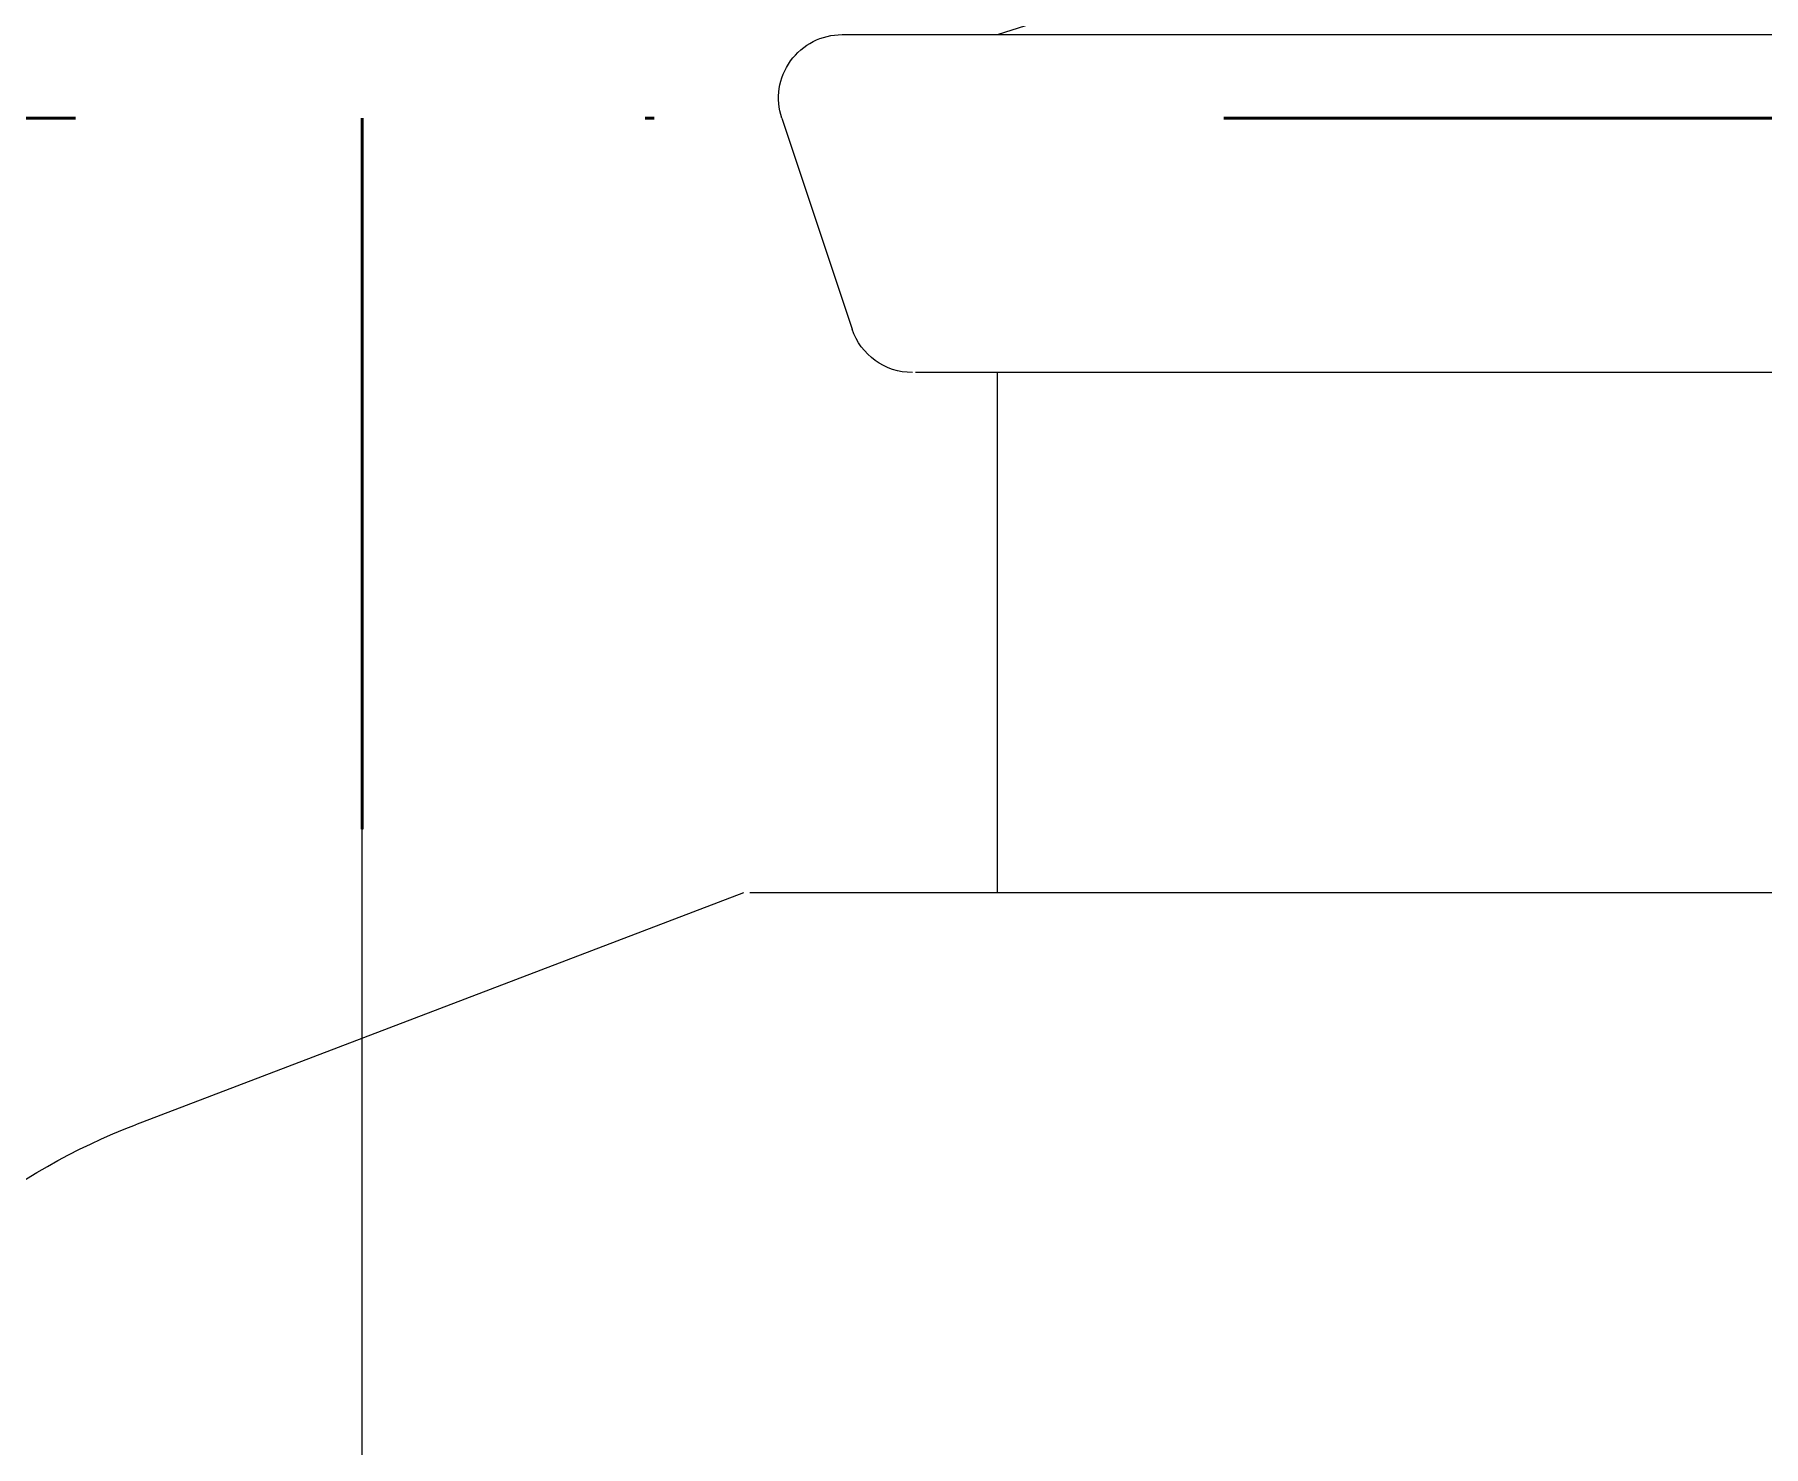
# Model space of a CAD drawing. Header units: inches. Extents: x 10153 to 11620, y 22178 to 23140.
# Drawn here: x 11434.94 to 11454.22, y 22624.12 to 22639.85 of the extents above; entities that cross this region are included whole.
import ezdxf

# ---------------------------------------------------------------- set-up
doc = ezdxf.new("R2010")
doc.units = ezdxf.units.IN
doc.header["$MEASUREMENT"] = 0
doc.linetypes.add('DASHDOT2', pattern=[12.7, 6.35, -3.175, 0, -3.175])
doc.layers.add('17 Pipe CIP', color=4, linetype='DASHDOT2', lineweight=50)
doc.layers.add('31 Equipment', color=7, linetype='Continuous', lineweight=9)
doc.layers.add('MATERIEL-DIVERS', color=7, linetype='Continuous')

# ---------------------------------------------------------------- blocks, each defined once
blk = doc.blocks.new('APV-TNK-LIQUIV-1')
at = {"layer": '31 Equipment'}
for p, q in [((16.224, 54.252), (-16.224, 54.252)), ((16.698, 53.594), (16.145, 51.935)), ((-15.671, 51.593), (15.647, 51.593)), ((15, 47.5), (15, 51.593)), ((15, 47.5), (15, 51.593)), ((-16.95, 47.5), (16.95, 47.5)), ((17, 47.5), (21.783, 45.675))]:
    blk.add_line(p, q, dxfattribs=at)
at = {"layer": '31 Equipment', "color": 7}
blk.add_line((20, 38.195), (20, 48), dxfattribs=at)
at = {"layer": '31 Equipment'}
for centre, radius, start, end in [((0.5, 9.143), 47.383, 72.1805, 107.8195), ((16.224, 53.752), 0.5, 341.5651, 90), ((15.671, 52.093), 0.5, 270, 341.5651), ((20, 41.003), 5, 0, 69.1122)]:
    blk.add_arc(centre, radius, start, end, dxfattribs=at)
at = {"layer": '31 Equipment', "ltscale": 38}
blk.add_point((20, 48), dxfattribs=at)

msp = doc.modelspace()

# ---------------------------------------------------------------- linework, layer by layer
at = {"layer": '17 Pipe CIP', "ltscale": 2}
for p, q in [((11397.201, 22638.922), (11526.705, 22638.922)), ((11438.596, 22630.997), (11438.596, 22638.922))]:
    msp.add_line(p, q, dxfattribs=at)

# ---------------------------------------------------------------- block references
at = {"layer": 'MATERIEL-DIVERS', "xscale": -1.416666666666628, "yscale": 1.416666666666628, "zscale": 1.416666666666628}
msp.add_blockref('APV-TNK-LIQUIV-1', (11466.93, 22562.997), dxfattribs=at)

doc.saveas('drawing.dxf')
